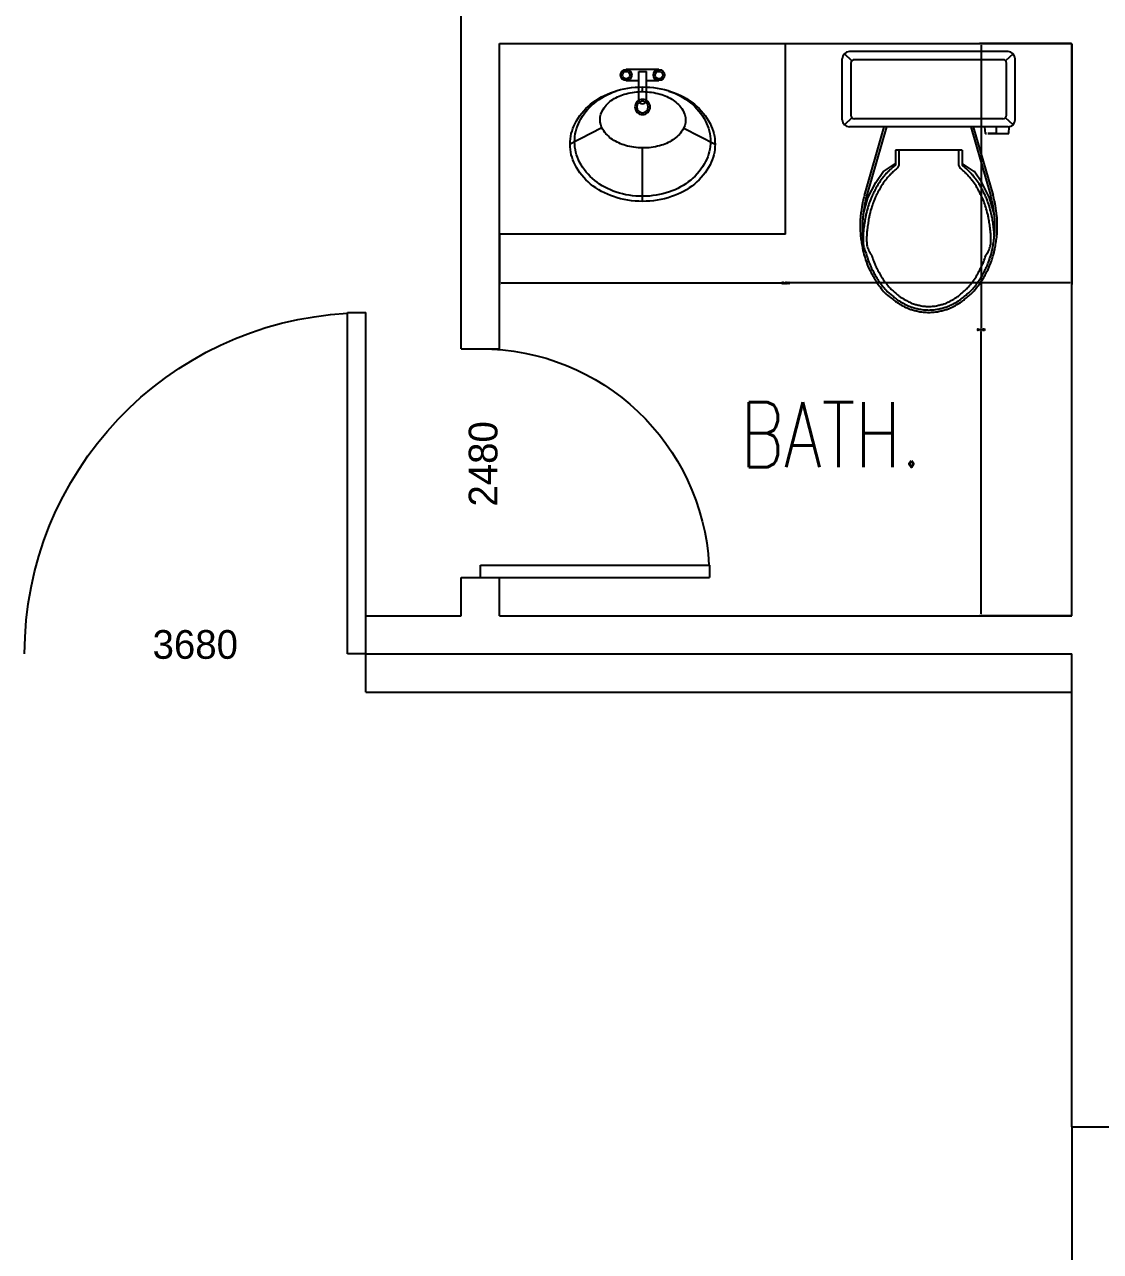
# Model space of a CAD drawing. Header units: inches. Extents: x 26998 to 46838, y -509 to 4343.
# Drawn here: x 31922.5 to 32035.3, y 3569.6 to 3698.3 of the extents above; entities that cross this region are included whole.
import ezdxf
from ezdxf.enums import TextEntityAlignment as Align

# ---------------------------------------------------------------- set-up
doc = ezdxf.new("R2010")
doc.units = ezdxf.units.IN
doc.header["$LTSCALE"] = 0.5
doc.header["$MEASUREMENT"] = 0
doc.layers.get('Defpoints').update_dxf_attribs({"color": 140})
for name, color, linetype in [('CABS', 23, 'Continuous'), ('Title Block', 7, 'Continuous'), ('TITLES', 3, 'Continuous'), ('windows', 4, 'Continuous')]:
    doc.layers.add(name, color=color, linetype=linetype)
doc.styles.add('HS-DESIGN-TTLB', font='GOTHIC.TTF')
doc.styles.get("Standard").update_dxf_attribs({"font": 'romans.shx', "width": 0.75})
doc.dimstyles.get("Standard").update_dxf_attribs({"dimtxt": 0.18, "dimasz": 0.18, "dimexe": 0.18, "dimexo": 0.0625, "dimgap": 0.09, "dimtad": 0, "dimtih": 1, "dimtoh": 1, "dimdec": 4, "dimzin": 0, "dimdsep": 46, "dimtxsty": 'Standard', "dimcen": 0.09, "dimadec": 0, "dimazin": 0, "dimtfac": 1, "dimtdec": 4, "dimtofl": 0, "dimtmove": 0, "dimatfit": 3, "dimfxl": 1, "dimtolj": 1, "dimtzin": 0, "dimarcsym": 0})

# ---------------------------------------------------------------- blocks, each defined once
blk = doc.blocks.new('door')
at = {"layer": 'windows'}
for p, q in [((9950.29, 7178.88), (9948.56, 7178.88)), ((9948.56, 7178.88), (9948.56, 7146.97)), ((9950.29, 7178.88), (9948.56, 7178.88)), ((9950.29, 7178.88), (9950.29, 7146.97)), ((9948.56, 7146.97), (9950.29, 7146.97))]:
    blk.add_line(p, q, dxfattribs=at)
blk.add_arc((9950.29, 7178.88), 31.9, 180, 266.8995, dxfattribs=at)
blk = doc.blocks.new('P0470039')
at = {"linetype": 'Continuous'}
for p, q in [((0, -0.61339), (0, 0)), ((-5.396179, -5.394092), (-9.5, -7.5)), ((5.322319, -5.35619), (9.5, -7.5)), ((0, -15), (0, -7.994521))]:
    blk.add_line(p, q, dxfattribs=at)
for points in [[(9.5, -7.5, 0.118506), (8.852327, -4.805722, 0.104654), (6.80398, -2.274646, 0.089615), (3.801003, -0.621924, 0.08127), (0, 0, 0.08127), (-3.801003, -0.621924, 0.089615), (-6.80398, -2.274646, 0.104654), (-8.852327, -4.805722, 0.118506), (-9.5, -7.5, 0.118506), (-8.852327, -10.194278, 0.104654), (-6.80398, -12.725354, 0.089615), (-3.801003, -14.378076, 0.08127), (0, -15, 0.08127), (3.801003, -14.378076, 0.089615), (6.80398, -12.725354, 0.104654), (8.852327, -10.194278, 0.118506)], [(0, -7.994521, 0.066698), (2.228047, -7.675818, 0.0792), (3.951416, -6.878456, 0.107151), (5.1993, -5.580919, 0.14125), (5.56895, -4.25438, 0.14125), (5.175802, -2.934614, 0.107151), (3.905073, -1.659441, 0.0792), (2.167817, -0.892807, 0.066698), (-0.065538, -0.613719, 0.066698), (-2.293584, -0.932422, 0.0792), (-4.016953, -1.729784, 0.107151), (-5.264838, -3.027321, 0.14125), (-5.634488, -4.35386, 0.14125), (-5.24134, -5.673626, 0.107151), (-3.970611, -6.948799, 0.0792), (-2.233355, -7.715433, 0.066698)]]:
    blk.add_lwpolyline(points, format="xyb", close=True, dxfattribs=at)
for radius in [1, 0.75]:
    blk.add_circle((0, -2.625), radius, dxfattribs=at)
for centre, radius, start, end in [((-0.632896, -9.107886), 9.026467, 108.265523, 128.679582), ((0.618746, -9.112425), 9.026467, 50.904831, 71.31889), ((-1.589253, -7.913284), 7.496208, 128.679582, 152.608443), ((1.583743, -7.924791), 7.496208, 26.975969, 50.904831), ((-3.065811, -7.148185), 5.833199, 152.608443, 179.792206), ((3.065811, -7.170423), 5.833199, 359.792206, 26.975969), ((-3.065811, -7.148185), 5.833199, 179.792206, 206.975969), ((3.065811, -7.170423), 5.833199, 332.608443, 359.792206), ((-1.583743, -6.393816), 7.496208, 206.975969, 230.904831), ((1.589253, -6.405324), 7.496208, 308.679582, 332.608443), ((-0.618746, -5.206183), 9.026467, 230.904831, 251.31889), ((0.632896, -5.210722), 9.026467, 288.265523, 308.679582), ((0.013869, -3.335173), 11.001532, 251.31889, 269.792206), ((0.013869, -3.335173), 11.001532, 269.792206, 288.265523)]:
    blk.add_arc(centre, radius, start, end, dxfattribs=at)
for tag, flags, p in [('ASID', 3, (0, -1.5)), ('ASCATNO', 1, (0, -2.25)), ('ASNAME', 1, (0, -3)), ('ASCOLOR', 1, (0, -3.75))]:
    blk.add_attdef(tag, text='', height=0.5, dxfattribs=dict(flags=flags)).set_placement(p, align=Align.CENTER)
blk = doc.blocks.new('*D1178')
at = {"layer": 'Defpoints', "color": 0, "transparency": 16777216}
for p in [(32022.82, 3696.27), (32032.32, 3696.27), (32032.32, 3636.27)]:
    blk.add_point(p, dxfattribs=at)
at = {"layer": 'Title Block', "color": 0, "lineweight": -2, "transparency": 16777216}
for p, q in [((32032.26, 3696.27), (32022.64, 3696.27)), ((32022.82, 3696.09), (32022.82, 3666.45)), ((32022.82, 3636.45), (32022.82, 3666.09)), ((32032.26, 3636.27), (32022.64, 3636.27))]:
    blk.add_line(p, q, dxfattribs=at)
at = {"layer": 'Title Block', "color": 0, "transparency": 16777216}
for points in [[(32022.79, 3696.09), (32022.85, 3696.09), (32022.82, 3696.27)], [(32022.79, 3636.45), (32022.85, 3636.45), (32022.82, 3636.27)]]:
    blk.add_solid(points, dxfattribs=at)
at = {"layer": 'Title Block', "color": 0, "transparency": 16777216, "insert": (32022.82, 3666.27), "char_height": 0.18, "attachment_point": 5}
blk.add_mtext('\\A1;60.0000', dxfattribs=at)
blk = doc.blocks.new('*D1179')
at = {"layer": 'Defpoints', "color": 0, "transparency": 16777216}
for p in [(32032.32, 3696.27), (31972.32, 3676.27), (32032.32, 3671.17)]:
    blk.add_point(p, dxfattribs=at)
at = {"layer": 'Title Block', "color": 0, "lineweight": -2, "transparency": 16777216}
for p, q in [((32032.32, 3696.2), (32032.32, 3670.99)), ((31972.32, 3676.2), (31972.32, 3670.99)), ((31972.5, 3671.17), (32001.84, 3671.17)), ((32032.14, 3671.17), (32002.81, 3671.17))]:
    blk.add_line(p, q, dxfattribs=at)
at = {"layer": 'Title Block', "color": 0, "transparency": 16777216}
for points in [[(31972.5, 3671.2), (31972.5, 3671.14), (31972.32, 3671.17)], [(32032.14, 3671.2), (32032.14, 3671.14), (32032.32, 3671.17)]]:
    blk.add_solid(points, dxfattribs=at)
at = {"layer": 'Title Block', "color": 0, "transparency": 16777216, "insert": (32002.32, 3671.17), "char_height": 0.18, "attachment_point": 5}
blk.add_mtext('\\A1;60.0000', dxfattribs=at)
blk = doc.blocks.new('*D1197')
at = {"layer": 'Defpoints', "color": 0, "transparency": 16777216}
for p in [(32284.32, 3582.67), (32032.32, 3534.27), (32284.32, 3510.17)]:
    blk.add_point(p, dxfattribs=at)
at = {"layer": 'Title Block', "color": 0, "lineweight": -2, "transparency": 16777216}
for p, q in [((32284.32, 3582.6), (32284.32, 3509.99)), ((32032.32, 3534.2), (32032.32, 3509.99)), ((32032.5, 3510.17), (32157.77, 3510.17)), ((32284.14, 3510.17), (32158.87, 3510.17))]:
    blk.add_line(p, q, dxfattribs=at)
at = {"layer": 'Title Block', "color": 0, "transparency": 16777216}
for points in [[(32032.5, 3510.2), (32032.5, 3510.14), (32032.32, 3510.17)], [(32284.14, 3510.2), (32284.14, 3510.14), (32284.32, 3510.17)]]:
    blk.add_solid(points, dxfattribs=at)
at = {"layer": 'Title Block', "color": 0, "transparency": 16777216, "insert": (32158.32, 3510.17), "char_height": 0.18, "attachment_point": 5}
blk.add_mtext('\\A1;252.0000', dxfattribs=at)

msp = doc.modelspace()

# ---------------------------------------------------------------- linework, layer by layer
at = {"layer": 'CABS'}
for p, q in [((32002.3218999, 3676.2657314), (32002.3218999, 3696.2657314)), ((32025.6343999, 3695.4219814), (32009.0093999, 3695.4219814)), ((32008.2593999, 3688.2868404), (32008.2593999, 3694.6719814)), ((32009.2754849, 3694.4683964), (32008.4790699, 3695.2023114)), ((32009.1656499, 3694.2032314), (32009.1656499, 3688.7555904)), ((32025.1031499, 3694.5782314), (32009.5406499, 3694.5782314)), ((32026.1647299, 3695.2023114), (32025.3683149, 3694.4683964)), ((32025.4781499, 3688.7555904), (32025.4781499, 3694.2032314)), ((32026.3843999, 3688.2868404), (32026.3843999, 3694.6719814)), ((31989.0376255, 3693.5484709), (31985.6061743, 3693.5484709)), ((31989.0376255, 3693.5484709), (31985.6061743, 3693.5484709)), ((31986.9222999, 3690.3447133), (31986.9222999, 3693.3244441)), ((31986.9222999, 3693.3244441), (31987.7214999, 3693.3244441)), ((31986.9222999, 3690.3447133), (31986.9222999, 3693.3244441)), ((31986.9222999, 3690.3447133), (31986.9222999, 3693.3244441)), ((31986.9222999, 3690.3447133), (31986.9222999, 3693.3244441)), ((31986.9222999, 3693.3244441), (31987.7214999, 3693.3244441)), ((31986.9222999, 3690.3447133), (31986.9222999, 3693.3244441)), ((31986.9222999, 3690.3447133), (31986.9222999, 3693.3244441)), ((31987.7214999, 3690.3447133), (31987.7214999, 3693.3244441)), ((31987.7214999, 3690.3447133), (31987.7214999, 3693.3244441)), ((31987.7214999, 3690.3447133), (31987.7214999, 3693.3244441)), ((31987.7214999, 3690.3447133), (31987.7214999, 3693.3244441)), ((31987.7214999, 3690.3447133), (31987.7214999, 3693.3244441)), ((31987.7214999, 3690.3447133), (31987.7214999, 3693.3244441)), ((31985.6061743, 3692.3807964), (31986.9222999, 3692.3807964)), ((31985.6061743, 3692.3807964), (31986.9222999, 3692.3807964)), ((31987.7214999, 3692.3807964), (31989.0376255, 3692.3807964)), ((31987.7214999, 3692.3807964), (31989.0376255, 3692.3807964)), ((32009.2754849, 3688.4904254), (32008.4790699, 3687.7565104)), ((32025.1031499, 3688.3805904), (32009.5406499, 3688.3805904)), ((32026.1647299, 3687.7565104), (32025.3683149, 3688.4904254)), ((32025.6343999, 3687.5368404), (32009.0093999, 3687.5368404)), ((32010.5836129, 3680.3506214), (32012.6561579, 3687.5368404)), ((32010.8238229, 3680.2813414), (32012.9163479, 3687.5368404)), ((32021.7274519, 3687.5368404), (32023.8199769, 3680.2813414)), ((32021.9876419, 3687.5368404), (32024.0601869, 3680.3506214)), ((32023.2714389, 3686.8342344), (32023.2169839, 3687.5368404)), ((32024.3979869, 3687.5368404), (32024.3732549, 3686.8330284)), ((32024.3978879, 3687.5368404), (32024.3732549, 3686.8354404)), ((32024.4210909, 3686.8353834), (32025.6096519, 3686.8353834)), ((32024.4210909, 3686.8330844), (32025.6096519, 3686.8330844)), ((32025.7332219, 3687.5368404), (32025.6788659, 3686.8352534)), ((32025.7334179, 3687.5368404), (32025.6788659, 3686.8332144)), ((32025.7075349, 3686.8335284), (32025.7075349, 3686.8349404)), ((32020.8218999, 3685.0782314), (32013.8218999, 3685.0782314)), ((32013.8218999, 3685.0782314), (32013.8218999, 3683.5248414)), ((32013.8218999, 3685.0782314), (32013.8218999, 3683.5248414)), ((32013.8218999, 3685.0782314), (32013.8218999, 3683.5248414)), ((32014.1968999, 3685.0782314), (32014.1968999, 3683.5248414)), ((32020.4468999, 3685.0782314), (32020.4468999, 3683.5248414)), ((32020.8218999, 3685.0782314), (32020.8218999, 3683.5248414)), ((32011.7593999, 3681.7032314), (32012.5718999, 3682.8907314)), ((32012.5718999, 3682.8594814), (32013.8218999, 3683.7094814)), ((32014.1968999, 3683.5248414), (32014.0534699, 3683.2298814)), ((32014.1968999, 3683.5248414), (32014.0534699, 3683.2298814)), ((32020.4468999, 3683.5248414), (32020.5903299, 3683.2298814)), ((32022.0718999, 3682.8594814), (32020.8218999, 3683.7094814)), ((32022.8843999, 3681.7032314), (32022.0718999, 3682.8907314)), ((32010.9468999, 3680.0782314), (32011.7593999, 3681.7032314)), ((32023.6968999, 3680.0782314), (32022.8843999, 3681.7032314)), ((32010.4439219, 3678.2984614), (32010.9468999, 3680.0782314)), ((32024.1998779, 3678.2984614), (32023.6968999, 3680.0782314)), ((32002.3218999, 3676.2657314), (31972.3218999, 3676.2657314))]:
    msp.add_line(p, q, dxfattribs=at)
for centre, radius in [((31985.6061743, 3692.9646337), 0.5838373), ((31985.6061743, 3692.9646337), 0.5838373), ((31985.6061743, 3692.9646337), 0.3925094), ((31985.6061743, 3692.9646337), 0.3925094), ((31989.0376255, 3692.9646337), 0.5838373), ((31989.0376255, 3692.9646337), 0.5838373), ((31989.0376255, 3692.9646337), 0.3925094), ((31989.0376255, 3692.9646337), 0.3925094)]:
    msp.add_circle(centre, radius, dxfattribs=at)
for centre, radius, start, end in [((32009.0093999, 3694.6719814), 0.75, 90, 180), ((32025.6343999, 3694.6719814), 0.75, 0, 90), ((32009.5406499, 3694.2032314), 0.375, 90, 180), ((32025.1031499, 3694.2032314), 0.375, 0, 90), ((31987.3218999, 3690.3447133), 0.3996, 180, 0), ((31987.3218999, 3690.3447133), 0.3996, 180, 0), ((31987.3218999, 3690.3447133), 0.3996, 180, 0), ((31987.3218999, 3690.3447133), 0.3996, 180, 0), ((31987.3218999, 3690.3447133), 0.3996, 180, 0), ((31987.3218999, 3690.3447133), 0.3996, 180, 0), ((32009.0093999, 3688.2868404), 0.75, 180, 270), ((32009.5406499, 3688.7555904), 0.375, 180, 270), ((32025.1031499, 3688.7555904), 0.375, 270, 0), ((32025.6343999, 3688.2868404), 0.75, 270, 0), ((32023.2831245, 3686.8342346), 0.0005896, 118.975202645, 180.016097218), ((32023.2831245, 3686.8342343), 0.0005896, 179.983902782, 241.024797355), ((32023.2839507, 3686.8327416), 0.002296, 90.618644356, 118.961864588), ((32023.2839507, 3686.8357273), 0.002296, 241.038135457, 269.38135569), ((32023.4331029, 3672.9492857), 13.8865531, 90.254780828, 90.615514758), ((32023.4332618, 3700.7191827), 13.8865543, 269.383829924, 269.744563854), ((32023.5379342, 3685.4748393), 1.3615875, 90.144896402, 90.253758375), ((32023.5379342, 3688.1936286), 1.3615875, 269.746241625, 269.855103598), ((32023.9604964, 3517.9392654), 168.8976943, 90.102116674, 90.14451555), ((32023.9591451, 3855.7292029), 168.8976914, 269.855942873, 269.898341749), ((32023.8058941, 3604.5933555), 82.2434663, 90.041270998, 90.102004523), ((32023.8058941, 3769.0751134), 82.2434663, 269.897995477, 269.958729002), ((32023.8439363, 3551.216631), 135.6202043, 89.993429451, 90.041099538), ((32023.8451382, 3822.4518374), 135.6202047, 269.958392683, 270.006062771), ((32023.8447135, 3545.8355853), 141.0012499, 89.947242661, 89.993996017), ((32023.843488, 3827.8328831), 141.0012505, 270.00650196, 270.053255316), ((32023.9734238, 3685.6200479), 1.216728, 89.883449154, 89.947162059), ((32023.9734238, 3688.048421), 1.216728, 270.052837902, 270.116550808), ((31971.3291798, -22126.7755306), 25813.6659903, 89.88268737112, 89.88314573763), ((31971.3291798, 29500.4439995), 25813.6659903, 270.11685426237, 270.11731262888), ((32024.1486801, 3670.3465506), 16.4898353, 89.72100564, 89.882808918), ((32024.1486801, 3703.3219183), 16.4898353, 270.117191083, 270.27899436), ((32023.7923744, 3597.1931619), 89.6440918, 89.651504352, 89.720946835), ((32023.7923744, 3776.475307), 89.6440918, 270.279053166, 270.348495649), ((32024.4229959, 3700.325833), 13.4905078, 269.63740408, 269.7022629), ((32024.4221125, 3673.3426353), 13.4905027, 90.293985291, 90.358844112), ((32024.3657143, 3689.3461646), 2.5106899, 269.707404204, 269.857748308), ((32024.3660954, 3684.3223038), 2.5106914, 90.150948549, 90.301292653), ((32028.1152766, 5136.2097427), 1449.3791265, 269.8515285092, 269.8519868755), ((32027.9902766, 2237.4587256), 1449.3788085, 90.1430717335, 90.1435301001), ((32024.404903, 3693.2955354), 6.460147, 269.853730029, 269.954341411), ((32024.404903, 3680.3729335), 6.460147, 90.045658589, 90.146269971), ((32024.4179336, 3709.7280895), 22.8927063, 269.954502341, 270.007902007), ((32024.4168607, 3663.9403788), 22.892706, 89.989412589, 90.042812255), ((32025.6209303, 3670.6612199), 16.1741674, 89.930403372, 90.039952895), ((32025.6209303, 3703.0072479), 16.1741674, 269.960047106, 270.069596628), ((32025.6340556, 3681.3490571), 5.4863222, 89.743735906, 89.931895226), ((32025.6337511, 3692.3194113), 5.4863231, 270.071284844, 270.259444165), ((32021.1012961, 2677.7288384), 1009.1167767, 89.7396399167, 89.7412441997), ((32021.1370104, 4695.9396299), 1009.1166155, 270.2567280307, 270.2583323134), ((32025.3781349, 3619.2280361), 67.6078651, 89.731955462, 89.738372589), ((32025.3781349, 3754.4404317), 67.6078651, 270.261627411, 270.268044539), ((32025.6933699, 3686.6074161), 0.2277477, 89.033159348, 89.735603406), ((32025.6933699, 3687.0610518), 0.2277477, 270.264396613, 270.96684067), ((32025.6447744, 3683.722252), 3.1133211, 88.844913982, 89.034906767), ((32025.6444729, 3689.9462164), 3.1133267, 270.970642161, 271.160634946), ((32014.9204526, 3680.6534841), 2.8489125, 136.142236184, 140.796076365), ((32014.9204526, 3680.6534841), 2.8489125, 136.142236184, 140.796076365), ((32045.9047654, 3650.8794617), 45.8200661, 135.730995499, 136.141232843), ((32045.9047654, 3650.8794617), 45.8200661, 135.730995499, 136.141232843), ((32045.9047169, 3650.8794663), 45.8200282, 135.320719859, 135.730957202), ((32045.9047169, 3650.8794663), 45.8200282, 135.320719859, 135.730957202), ((32044.5168286, 3652.2330845), 43.5066493, 135.731607881, 136.141845224), ((32015.3500096, 3681.0941086), 2.8489362, 130.668331477, 135.322171658), ((32015.3500096, 3681.0941086), 2.8489362, 130.668331477, 135.322171658), ((32044.5163892, 3652.2329608), 43.506421, 135.320850019, 135.731087363), ((32019.7622167, 3675.9584191), 9.6196731, 128.135077319, 130.667218552), ((32019.7622167, 3675.9584191), 9.6196731, 128.135077319, 130.667218552), ((32015.5042473, 3680.9219025), 2.7049534, 130.665854557, 135.319694738), ((32019.6939452, 3676.0455287), 9.1339961, 128.135655583, 130.667796817), ((32014.9498547, 3676.0455287), 9.1339961, 49.332203183, 51.864344417), ((32014.8815831, 3675.9584191), 9.6196731, 49.332781448, 51.864922681), ((32014.8815831, 3675.9584191), 9.6196731, 49.332781448, 51.864922681), ((32019.1395525, 3680.9219025), 2.7049534, 44.680305262, 49.334145443), ((31990.1274106, 3652.2329608), 43.506421, 44.268912638, 44.679149981), ((32019.2937902, 3681.0941086), 2.8489362, 44.677828342, 49.331668523), ((32019.2937902, 3681.0941086), 2.8489362, 44.677828342, 49.331668523), ((31990.1269712, 3652.2330845), 43.5066493, 43.858154776, 44.268392119), ((31988.7390829, 3650.8794663), 45.8200282, 44.269042798, 44.679280141), ((31988.7390829, 3650.8794663), 45.8200282, 44.269042798, 44.679280141), ((31988.7390344, 3650.8794617), 45.8200661, 43.858767157, 44.269004501), ((31988.7390344, 3650.8794617), 45.8200661, 43.858767157, 44.269004501), ((32019.7233472, 3680.6534841), 2.8489125, 39.203923635, 43.857763816), ((32019.7233472, 3680.6534841), 2.8489125, 39.203923635, 43.857763816), ((32015.2291409, 3679.4505923), 3.8078569, 146.583105172, 152.43150527), ((32015.2291409, 3679.4505923), 3.8078569, 146.583105172, 152.43150527), ((32022.3041849, 3674.7823169), 12.2842384, 143.327424811, 146.582522922), ((32022.3041849, 3674.7823169), 12.2842384, 143.327424811, 146.582522922), ((32015.4208823, 3679.3313051), 3.6584187, 146.582603209, 152.431003307), ((32022.2184668, 3674.8461611), 11.8023534, 143.327501013, 146.582599125), ((32020.1669762, 3676.3737113), 9.6196189, 140.795087365, 143.327228598), ((32020.1669762, 3676.3737113), 9.6196189, 140.795087365, 143.327228598), ((32020.0783579, 3676.4398691), 9.1340259, 140.795950255, 143.328091487), ((32015.0964892, 3680.5035316), 2.7050004, 136.141504435, 140.795344616), ((32019.5473106, 3680.5035316), 2.7050004, 39.204655384, 43.858495564), ((32014.565442, 3676.4398691), 9.1340259, 36.671908513, 39.204049745), ((32012.425333, 3674.8461611), 11.8023534, 33.417400875, 36.672498987), ((32014.4768236, 3676.3737113), 9.6196189, 36.672771402, 39.204912635), ((32014.4768236, 3676.3737113), 9.6196189, 36.672771402, 39.204912635), ((32012.3396149, 3674.7823169), 12.2842384, 33.417477078, 36.672575189), ((32012.3396149, 3674.7823169), 12.2842384, 33.417477078, 36.672575189), ((32019.2229175, 3679.3313051), 3.6584187, 27.568996693, 33.417396791), ((32019.414659, 3679.4505923), 3.8078569, 27.56849473, 33.416894828), ((32019.414659, 3679.4505923), 3.8078569, 27.56849473, 33.416894828), ((32024.8375276, 3676.2397354), 14.8348734, 163.912227201, 166.593547337), ((32024.7670991, 3676.2600455), 14.5115737, 163.912229712, 166.593549849), ((32014.7776641, 3678.5610331), 3.8078214, 153.755000015, 159.603400113), ((32014.7776641, 3678.5610331), 3.8078214, 153.755000015, 159.603400113), ((32053.5047444, 3659.4673524), 46.9860034, 153.093340313, 153.755219318), ((32053.5047444, 3659.4673524), 46.9860034, 153.093340313, 153.755219318), ((32014.987144, 3678.4766461), 3.658408, 153.754664741, 159.603064839), ((32053.5036605, 3659.4672028), 46.9851044, 152.4307005, 153.092579505), ((32053.5036605, 3659.4672028), 46.9851044, 152.4307005, 153.092579505), ((32052.1944301, 3660.1319996), 45.1422385, 153.093002826, 153.754881831), ((32052.1940974, 3660.1319908), 45.1419457, 152.430922713, 153.092801719), ((31982.4497025, 3660.1319908), 45.1419457, 26.907198281, 27.569077287), ((31982.4493697, 3660.1319996), 45.1422385, 26.245118169, 26.906997174), ((31981.1401393, 3659.4672028), 46.9851044, 26.907420495, 27.5692995), ((31981.1401393, 3659.4672028), 46.9851044, 26.907420495, 27.5692995), ((32019.6566558, 3678.4766461), 3.658408, 20.396935161, 26.245335259), ((31981.1390554, 3659.4673524), 46.9860034, 26.244780682, 26.906659687), ((31981.1390554, 3659.4673524), 46.9860034, 26.244780682, 26.906659687), ((32019.8661358, 3678.5610331), 3.8078214, 20.396599887, 26.244999985), ((32019.8661358, 3678.5610331), 3.8078214, 20.396599887, 26.244999985), ((32009.8767008, 3676.2600455), 14.5115737, 13.406450151, 16.087770288), ((32009.8062722, 3676.2397354), 14.8348734, 13.406452663, 16.087772799), ((32076.7398409, 3669.3801031), 67.1428947, 171.956012095, 172.413919356), ((32076.7411054, 3669.380149), 67.1441403, 171.498294554, 171.956201815), ((32014.7214246, 3678.6509247), 4.4353843, 166.593417195, 171.498103749), ((32075.5377575, 3669.5498963), 65.6791056, 171.955933057, 172.413840318), ((32075.5386367, 3669.5499937), 65.6799626, 171.498217281, 171.956124541), ((32014.871473, 3678.6186873), 4.338737, 166.593471901, 171.498158454), ((32026.2562137, 3674.5169778), 15.9820854, 162.858451395, 165.715300164), ((32026.2562137, 3674.5169778), 15.9820854, 162.858451395, 165.715300164), ((32022.7225658, 3675.6068172), 12.2841918, 159.60309339, 162.858191502), ((32022.7225658, 3675.6068172), 12.2841918, 159.60309339, 162.858191502), ((32026.1518284, 3674.549124), 15.4978613, 162.858293373, 165.715142143), ((32022.6205618, 3675.6383452), 11.8024254, 159.60341516, 162.858513271), ((32012.023238, 3675.6383452), 11.8024254, 17.141486729, 20.39658484), ((32008.4919714, 3674.549124), 15.4978613, 14.284857857, 17.141706627), ((32011.921234, 3675.6068172), 12.2841918, 17.141808498, 20.39690661), ((32011.921234, 3675.6068172), 12.2841918, 17.141808498, 20.39690661), ((32008.3875861, 3674.5169778), 15.9820854, 14.284699836, 17.141548605), ((32008.3875861, 3674.5169778), 15.9820854, 14.284699836, 17.141548605), ((32019.7723268, 3678.6186873), 4.338737, 8.501841545, 13.406528099), ((31959.1051631, 3669.5499937), 65.6799626, 8.043875459, 8.501782719), ((31959.1060423, 3669.5498963), 65.6791056, 7.586159682, 8.044066943), ((32019.9223752, 3678.6509247), 4.4353843, 8.501896251, 13.406582805), ((31957.9026945, 3669.380149), 67.1441403, 8.043798185, 8.501705445), ((31957.9039589, 3669.3801031), 67.1428947, 7.586080644, 8.043987905), ((32024.969123, 3677.171989), 14.8347231, 177.318709179, 180.000029316), ((32014.5812466, 3677.6584666), 4.4354617, 172.413987765, 177.318674319), ((32024.8959133, 3677.1719921), 14.5115134, 177.318721942, 180.000042079), ((32014.734323, 3677.6478659), 4.3387864, 172.413944526, 177.318631079), ((32078.2383001, 3667.2252718), 68.4175396, 171.42926207, 171.946069125), ((32078.2383001, 3667.2252718), 68.4175396, 171.42926207, 171.946069125), ((32078.2371436, 3667.2251845), 68.4164091, 170.912238379, 171.429045434), ((32078.2371436, 3667.2251845), 68.4164091, 170.912238379, 171.429045434), ((32015.450533, 3677.2682421), 4.8316509, 165.715341623, 170.912552849), ((32015.450533, 3677.2682421), 4.8316509, 165.715341623, 170.912552849), ((32076.5584822, 3667.4782997), 66.3441535, 170.912333123, 171.429140178), ((32015.6736467, 3677.2170492), 4.6853631, 165.715367753, 170.912578979), ((32018.9701531, 3677.2170492), 4.6853631, 9.087421021, 14.284632247), ((31958.0853176, 3667.4782997), 66.3441535, 8.570859823, 9.087666878), ((32019.1932668, 3677.2682421), 4.8316509, 9.087447151, 14.284658377), ((32019.1932668, 3677.2682421), 4.8316509, 9.087447151, 14.284658377), ((31956.4066562, 3667.2251845), 68.4164091, 8.570954566, 9.087761621), ((31956.4066562, 3667.2251845), 68.4164091, 8.570954566, 9.087761621), ((31956.4054998, 3667.2252718), 68.4175396, 8.053930875, 8.57073793), ((31956.4054998, 3667.2252718), 68.4175396, 8.053930875, 8.57073793), ((32019.9094768, 3677.6478659), 4.3387864, 2.681368921, 7.586055474), ((32009.7478865, 3677.1719921), 14.5115134, 359.999957921, 2.681278058), ((32020.0625532, 3677.6584666), 4.4354617, 2.681325681, 7.586012235), ((32009.6746768, 3677.171989), 14.8347231, 359.999970684, 2.681290821), ((32024.913228, 3677.1719729), 14.7788281, 179.999966793, 183.021341974), ((32014.6634409, 3676.6309755), 4.5147736, 183.021338578, 188.489068533), ((32022.5809929, 3676.7544514), 12.20374, 178.0394, 185.5309), ((32026.4161715, 3675.5782098), 15.9821006, 177.143073641, 179.999922411), ((32026.4161715, 3675.5782098), 15.9821006, 177.143073641, 179.999922411), ((32015.2795059, 3676.1339748), 4.8315762, 171.945855042, 177.143066268), ((32015.2795059, 3676.1339748), 4.8315762, 171.945855042, 177.143066268), ((32026.3070294, 3675.5782157), 15.4979585, 177.143093259, 179.999942028), ((32015.5078521, 3676.117137), 4.6853424, 171.945898238, 177.143109464), ((32076.5590987, 3667.4782468), 66.344771, 171.429174379, 171.945981434), ((31958.0847011, 3667.4782468), 66.344771, 8.054018566, 8.570825621), ((32019.1359478, 3676.117137), 4.6853424, 2.856890536, 8.054101762), ((32008.3367704, 3675.5782157), 15.4979585, 0.000057972, 2.856906741), ((32019.3642939, 3676.1339748), 4.8315762, 2.856933732, 8.054144958), ((32019.3642939, 3676.1339748), 4.8315762, 2.856933732, 8.054144958), ((32008.2294915, 3675.5782847), 15.980236, 1.632935552, 2.856990947), ((32008.2294915, 3675.5782847), 15.980236, 1.632935552, 2.856990947), ((32019.8289714, 3676.6427674), 4.4164722, 351.511021105, 356.978751059), ((32009.802721, 3677.1719692), 14.4566789, 356.978673308, 0.000048488), ((32019.980359, 3676.6309755), 4.5147736, 351.510931467, 356.978661421), ((32009.7305718, 3677.1719729), 14.7788281, 356.978658027, 0.000033207), ((32069.804287, 3684.8610634), 60.2664306, 188.489057428, 189.063847484), ((32069.8048331, 3684.8610143), 60.2669621, 189.063719574, 189.638509629), ((32013.9294833, 3675.6005921), 3.4954839, 180.36652386, 186.391963643), ((32011.7245215, 3675.3535826), 1.2767297, 186.39211687, 196.369941371), ((32018.2990949, 3677.2847991), 8.1290734, 196.369682796, 198.442816963), ((32013.9706286, 3675.6011368), 3.1616407, 180.415098341, 186.64917461), ((32011.9907648, 3675.370341), 1.1683701, 186.649389852, 196.912906182), ((32017.7316624, 3677.1159585), 7.1687939, 196.912805674, 199.117250329), ((32016.9121374, 3677.1159585), 7.1687939, 340.882749671, 343.087194326), ((32022.6530351, 3675.370341), 1.1683701, 343.087093818, 353.350610148), ((32020.6731712, 3675.6011368), 3.1616407, 353.35082539, 359.584901659), ((31965.8892813, 3684.6934385), 58.9536441, 350.361515041, 350.936305096), ((31965.8907424, 3684.6935308), 58.9522159, 350.935992861, 351.510782915), ((31964.8389667, 3684.8610143), 60.2669621, 350.361490371, 350.936280426), ((31964.8395128, 3684.8610634), 60.2664306, 350.936152516, 351.510942572), ((32014.8396734, 3675.526371), 4.5147932, 189.638784904, 195.106514858), ((32024.7488758, 3678.2012674), 14.7786795, 195.106438193, 198.127813374), ((32018.298999, 3677.284802), 8.1289832, 198.443050005, 200.516184173), ((32011.8813865, 3674.883284), 1.2767545, 200.515988089, 208.836948325), ((32024.6812177, 3678.1790827), 14.4574778, 195.697535732, 198.127702433), ((32017.7315333, 3677.1159464), 7.168668, 199.117496902, 201.321941557), ((32012.1419542, 3674.9341952), 1.168382, 201.321979939, 211.585496269), ((32013.8399126, 3675.9781628), 3.1616032, 211.585018611, 217.819094879), ((32022.6205618, 3677.5181176), 11.8024254, 197.141486729, 200.39658484), ((32012.023238, 3677.5181176), 11.8024254, 339.60341516, 342.858513271), ((32020.8038872, 3675.9781628), 3.1616032, 322.180905121, 328.414981389), ((32012.7096599, 3677.2797224), 11.5669268, 338.506558204, 341.872328664), ((32022.5018456, 3674.9341952), 1.168382, 328.414503731, 338.678020061), ((32016.9122665, 3677.1159464), 7.168668, 338.678058443, 340.882503098), ((32009.9633683, 3678.1788471), 14.4566573, 341.872215909, 344.89359109), ((32012.6421553, 3677.3017846), 11.8879445, 338.506750081, 341.872520542), ((32019.656691, 3675.5622285), 4.4163785, 344.893542683, 350.361272637), ((32009.894924, 3678.2012674), 14.7786795, 341.872186626, 344.893561807), ((32019.8041264, 3675.526371), 4.5147932, 344.893485142, 350.361215096), ((32050.2823813, 3693.004392), 44.179022, 207.519869516, 208.225063745), ((32014.530892, 3674.3644623), 3.6103683, 201.49311635, 207.519472232), ((32049.4511977, 3692.5584538), 42.9861106, 207.520115751, 208.22530998), ((32014.987144, 3674.6798168), 3.658408, 200.396935161, 206.245335259), ((32052.1944301, 3693.0244632), 45.1422385, 206.245118169, 206.906997174), ((32052.1940974, 3693.0244721), 45.1419457, 206.907198281, 207.569077287), ((31982.4497025, 3693.0244721), 45.1419457, 332.430922713, 333.092801719), ((31982.4493697, 3693.0244632), 45.1422385, 333.093002826, 333.754881831), ((32019.6566558, 3674.6798168), 3.658408, 333.754664741, 339.603064839), ((31985.1926021, 3692.5584538), 42.9861106, 331.77469002, 332.479884248), ((31984.3614185, 3693.004392), 44.179022, 331.774936254, 332.480130484), ((32020.1129078, 3674.3644623), 3.6103683, 332.480527768, 338.50688365), ((32020.2510246, 3674.3056479), 3.7104309, 332.479802051, 338.506157933), ((32050.2827937, 3693.0042543), 44.1793202, 208.224653417, 208.929847646), ((32049.4519808, 3692.5583327), 42.9867433, 208.224674166, 208.929868394), ((32014.8639697, 3673.4279429), 3.7105043, 208.929991239, 214.956347121), ((32021.566004, 3678.1131396), 11.8878102, 214.956297293, 218.322067754), ((32014.9893132, 3673.5104503), 3.6103889, 208.929578123, 214.955934005), ((32021.5102769, 3678.0691741), 11.5668285, 214.956608006, 218.322378467), ((32015.4208823, 3673.8251577), 3.6584187, 207.568996693, 213.417396791), ((32022.2184668, 3678.3103018), 11.8023534, 213.417400875, 216.672498986), ((32019.9582899, 3676.6273047), 8.9843969, 216.672498294, 220.712807236), ((32014.6855099, 3676.6273047), 8.9843969, 319.287192764, 323.327501706), ((32012.425333, 3678.3103018), 11.8023534, 323.327501014, 326.582599125), ((32013.1335229, 3678.0691741), 11.5668285, 321.677621533, 325.043391994), ((32019.2229175, 3673.8251577), 3.6584187, 326.582603209, 332.431003307), ((32013.0777958, 3678.1131396), 11.8878102, 321.677932246, 325.043702707), ((32019.6544866, 3673.5104503), 3.6103889, 325.044065995, 331.070421877), ((31985.1918191, 3692.5583327), 42.9867433, 331.070131606, 331.775325834), ((32019.7798301, 3673.4279429), 3.7105043, 325.043652879, 331.070008761), ((31984.3610062, 3693.0042543), 44.1793202, 331.070152354, 331.775346583), ((32019.7473649, 3676.6756903), 9.3196846, 218.321889498, 222.325311321), ((32032.6421789, 3691.7290654), 28.6455715, 227.799949124, 228.793680896), ((32032.6273343, 3692.861658), 29.943251, 230.331561809, 231.308334345), ((32032.6423337, 3691.7290394), 28.6456539, 228.793413705, 229.787145477), ((32016.0348309, 3672.08566), 2.9226778, 229.787213779, 236.874046363), ((32018.608969, 3672.08566), 2.9226778, 303.125953637, 310.212786221), ((32002.0014661, 3691.7290394), 28.6456539, 310.212854523, 311.206586295), ((32002.0164656, 3692.861658), 29.943251, 308.691665655, 309.66843819), ((32002.0016209, 3691.7290654), 28.6455715, 311.206319104, 312.200050876), ((32002.0169668, 3692.8616543), 29.9429281, 309.667704506, 310.644477041), ((32019.2801592, 3672.6734374), 2.9227248, 312.201225416, 319.288058), ((32001.5224503, 3693.4577352), 30.9669765, 309.66799441, 310.644766945), ((32019.5503938, 3672.4371838), 3.0249034, 310.64421954, 317.674268606), ((32019.6556166, 3672.3348387), 3.1283616, 310.644668891, 317.674717957), ((32014.8964349, 3676.6756903), 9.3196846, 317.674688679, 321.678110502), ((32014.8425957, 3676.7182615), 9.6383206, 317.674599675, 321.678021498), ((32033.1212086, 3693.4576851), 30.966848, 230.332147107, 231.308919642), ((32015.7187879, 3671.7289714), 3.128363, 231.308799069, 238.338848135), ((32015.7998608, 3671.8513501), 3.0249133, 231.30922075, 238.339269815), ((32019.1357111, 3677.2700339), 9.6382584, 238.339449961, 242.342871785), ((32019.1039228, 3677.2092117), 9.3196339, 238.339007785, 242.342429609), ((32019.347493, 3677.1621673), 8.9844149, 236.873774021, 240.914082964), ((32018.0306825, 3675.1611677), 7.2574172, 242.341900553, 246.951526456), ((32017.9996893, 3675.1021647), 6.9407731, 242.342420711, 246.952046614), ((32017.9383811, 3674.6290002), 6.0857027, 240.913956822, 245.761602608), ((32016.1456442, 3670.7308449), 2.4427386, 246.952666902, 254.902360407), ((32016.1970133, 3670.865121), 2.3361905, 246.951393833, 254.901087337), ((32016.2927516, 3670.9740234), 2.0773425, 245.763431508, 254.065394552), ((32020.7659257, 3687.8012781), 19.877809, 254.902391516, 256.172053001), ((32020.3195943, 3685.0748976), 16.7419295, 254.062453304, 255.455869492), ((32020.7662793, 3687.8013248), 19.8779388, 256.171095639, 257.440757123), ((32020.3189436, 3685.0748431), 16.7417134, 255.45797837, 256.851394558), ((32016.9518814, 3670.6793027), 2.3361809, 257.439769344, 265.389462848), ((32016.9831775, 3670.7949404), 2.0773704, 256.850214444, 265.152177487), ((32017.3219126, 3674.7889196), 6.0856881, 265.152235122, 269.999880909), ((32017.3218873, 3674.7889196), 6.0856881, 270.000119091, 274.847764878), ((32017.6606223, 3670.7949404), 2.0773704, 274.847822513, 283.149785556), ((32017.6919185, 3670.6793027), 2.3361809, 274.610537152, 282.560230656), ((32014.3248562, 3685.0748431), 16.7417134, 283.148605442, 284.54202163), ((32013.8775205, 3687.8013248), 19.8779388, 282.559242877, 283.828904361), ((32014.3242055, 3685.0748976), 16.7419295, 284.544130508, 285.937546696), ((32013.8778741, 3687.8012781), 19.877809, 283.827946999, 285.097608484), ((32018.3510482, 3670.9740234), 2.0773425, 285.934605448, 294.236568492), ((32018.4467865, 3670.865121), 2.3361905, 285.098912663, 293.048606167), ((32018.4981556, 3670.7308449), 2.4427386, 285.097639593, 293.047333098), ((32016.7054188, 3674.6290002), 6.0857027, 294.238397392, 299.086043178), ((32016.6441105, 3675.1021647), 6.9407731, 293.047953386, 297.657579289), ((32016.6131173, 3675.1611677), 7.2574172, 293.048473544, 297.658099447), ((32015.2963068, 3677.1621673), 8.9844149, 299.085917036, 303.126225979), ((32015.539877, 3677.2092117), 9.3196339, 297.657570392, 301.660992215), ((32015.5080888, 3677.2700339), 9.6382584, 297.657128215, 301.660550039), ((32018.8439391, 3671.8513501), 3.0249133, 301.660730185, 308.69077925), ((32018.9250119, 3671.7289714), 3.128363, 301.661151865, 308.691200931), ((32001.5225912, 3693.4576851), 30.966848, 308.691080358, 309.667852893), ((32020.9235689, 3688.4395744), 20.7847032, 256.170622196, 257.440283681), ((32016.9348915, 3670.5365501), 2.4427342, 257.442377697, 265.392071201), ((32017.3219643, 3675.3356215), 7.2573901, 265.389865391, 269.999491293), ((32017.3218908, 3675.2690185), 6.9407871, 265.39044955, 270.000075452), ((32017.321909, 3675.2690185), 6.9407871, 269.999924548, 274.609550451), ((32017.3218355, 3675.3356215), 7.2573901, 270.000508707, 274.610134609), ((32017.7089083, 3670.5365501), 2.4427342, 274.607928799, 282.557622303), ((32013.7202309, 3688.4395744), 20.7847032, 282.559716319, 283.829377804), ((32013.7202385, 3688.4395545), 20.784682, 283.829370697, 285.099032182)]:
    msp.add_arc(centre, radius, start, end, dxfattribs=at)
at = {"layer": 'CABS', "lineweight": -2}
for centre, radius, start, end in [((32016.4274545, 3675.2725535), 5.9622247, 196.260897231, 206.725940389), ((32012.9893715, 3674.0575458), 2.0823968, 190.422153459, 209.198959673), ((32015.0693178, 3672.4403247), 3.3004079, 210.974839662, 238.684985877), ((32014.890863, 3672.0116337), 2.5947448, 218.386822919, 237.931888668), ((32014.0076942, 3671.3522857), 1.0397941, 214.250867027, 234.259849556), ((32016.1091374, 3669.7754594), 1.5258454, 246.855301384, 264.216295736)]:
    msp.add_arc(centre, radius, start, end, dxfattribs=at)
at = {"layer": 'Title Block'}
for p, q in [((31968.3218999, 3664.2657314), (31968.3218999, 3731.8657314)), ((31972.3218999, 3696.2657314), (32032.3218999, 3696.2657314)), ((31972.3218999, 3664.2657314), (31972.3218999, 3696.2657314)), ((32032.3218999, 3636.2657314), (32032.3218999, 3696.2657314)), ((31968.3218999, 3664.2657314), (31972.3218999, 3664.2657314)), ((31968.3218999, 3640.2657314), (31972.3218999, 3640.2657314)), ((31968.3218999, 3636.2657314), (31968.3218999, 3640.2657314)), ((31972.3218999, 3636.2657314), (31972.3218999, 3640.2657314)), ((31958.3218999, 3636.2657314), (31968.3218999, 3636.2657314)), ((31958.3218999, 3628.2657314), (31958.3218999, 3636.2657314)), ((31972.3218999, 3636.2657314), (32032.3218999, 3636.2657314)), ((31958.3218999, 3632.2657314), (32032.3218999, 3632.2657314)), ((32032.3218999, 3582.6657314), (32032.3218999, 3632.2657314)), ((31958.3218999, 3628.2657314), (32032.3218999, 3628.2657314)), ((32032.3218999, 3582.6657314), (32056.3218999, 3582.6657314)), ((32032.3218999, 3582.6657314), (32032.3218999, 3534.2657314))]:
    msp.add_line(p, q, dxfattribs=at)

# ---------------------------------------------------------------- block references
at = {"layer": 'CABS', "xscale": -0.7999999999999545, "yscale": 0.7999999999999545, "zscale": 0.7999999999999545}
msp.add_blockref('P0470039', (31987.3218999, 3691.7205622), dxfattribs=at)
at = {"layer": 'TITLES'}
for p, xscale, yscale, zscale, rotation in [((20797.3831466, 11684.5952804), -1.12167, 1.12167, 1.12167, 180), ((37371.8787152, 11127.0985072), -0.7524237795023907, 0.7524237795023907, 0.7524237795023907, 90)]:
    msp.add_blockref('door', p, dxfattribs=dict(at, xscale=xscale, yscale=yscale, zscale=zscale, rotation=rotation))

# ---------------------------------------------------------------- texts
at = {"insert": (31997.5797708, 3651.8546794), "char_height": 6.8007744, "width": 110.476910075, "attachment_point": 7}
msp.add_mtext('\\A1;BATH.', dxfattribs=at)
at = {"layer": 'Title Block', "insert": (31969.1001446, 3647.7149115), "char_height": 3.0096, "width": 43.611515527, "attachment_point": 1, "rotation": 90, "style": 'HS-DESIGN-TTLB'}
msp.add_mtext('2480', dxfattribs=at)
at = {"layer": 'Title Block', "insert": (31935.9571578, 3634.7593191), "char_height": 3.0096, "width": 43.611515527, "attachment_point": 1, "style": 'HS-DESIGN-TTLB'}
msp.add_mtext('3680', dxfattribs=at)

# ---------------------------------------------------------------- dimensions: what is measured, and where the dimension line sits
at = {"layer": 'Title Block'}
for base, p1, p2, picture, middle in [((32032.3218999, 3671.1657314), (31972.3218999, 3676.2657314), (32032.3218999, 3696.2657314), '*D1179', (32002.3218999, 3671.1657314)), ((32284.3218999, 3510.1657314), (32032.3218999, 3534.2657314), (32284.3218999, 3582.6657314), '*D1197', (32158.3218999, 3510.1657314))]:
    dim = msp.add_linear_dim(base=base, p1=p1, p2=p2, dimstyle='Standard', dxfattribs=at)
    dim.commit()
    dim.dimension.update_dxf_attribs({"geometry": picture, "text_midpoint": middle})
dim = msp.add_linear_dim(base=(32022.8218999, 3696.2657314), p1=(32032.3218999, 3636.2657314), p2=(32032.3218999, 3696.2657314), angle=90, dimstyle='Standard', dxfattribs=at)
dim.commit()
dim.dimension.update_dxf_attribs({"geometry": '*D1178', "text_midpoint": (32022.8218999, 3666.2657314)})

doc.saveas('drawing.dxf')
